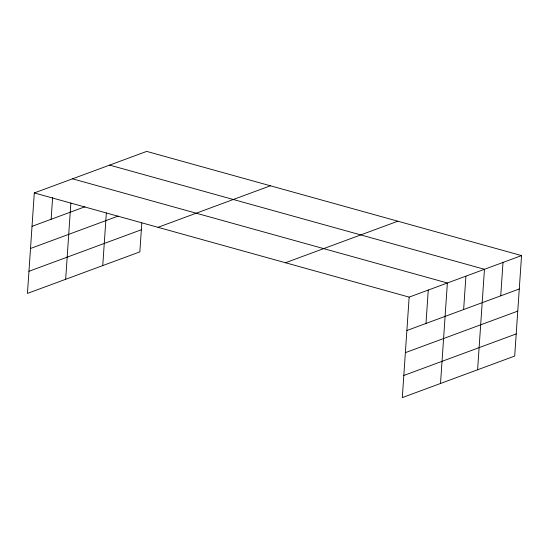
<?xml version="1.0" encoding="UTF-8"?>
<svg xmlns="http://www.w3.org/2000/svg" width="549" height="549" viewBox="0 0 549 549"><rect width="100%" height="100%" fill="white"/><g stroke="black" fill="none" stroke-linecap="round" stroke-linejoin="round"><path stroke-width="0.82" d="M521.55 255.587L409.156 297.119L402.307 397.6L514.701 356.061L521.55 255.587L146.693 151.4L34.299 192.939L27.45 293.413L139.844 251.881L141.814 222.983M51.132 219.277L52.608 197.571M65.667 279.297L70.862 203.034M102.752 265.586L106.341 212.985M425.983 323.457L428.261 290.057M440.518 383.476L447.373 282.996L72.516 178.816M463.637 309.54L465.916 276.147M477.609 369.765L484.458 269.291L109.601 165.112M500.729 295.836L503.008 262.436M32.02 226.339L84.917 206.788M30.511 248.477L118.179 216.073M28.96 271.281L141.354 229.743M158.002 227.32L270.396 185.782M285.453 262.745L397.847 221.206M406.878 330.519L519.272 288.98M405.368 352.657L517.762 311.118M403.817 375.461L516.211 333.922M34.299 192.939L409.156 297.119"/></g></svg>
